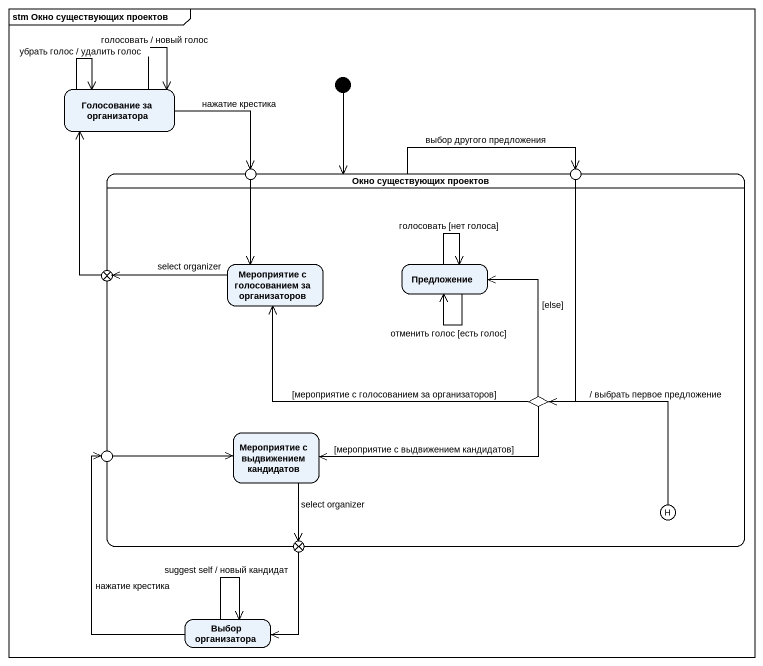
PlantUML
@startuml
mainframe stm Окно существующих проектов
hide empty description
state "Голосование за организатора" as Голосование_за_организатора
state "Окно существующих проектов" as Окно_существующих_проектов {
  state "Мероприятие с голосованием за организаторов" as Мероприятие_с_голосованием
  state Предложение
  state choice1 <<choice>>
  state "Мероприятие с выдвижением кандидатов" as Мероприятие_с_выдвижением
  state history1 <<history>>
}
state entry1 <<choice>>
state entry2 <<choice>>
state exit1 <<choice>>
state entry3 <<choice>>
state exit2 <<choice>>
state "Выбор организатора" as Выбор_организатора
[*] --> Окно_существующих_проектов
Голосование_за_организатора --> Голосование_за_организатора : голосовать / новый голос
Голосование_за_организатора --> Голосование_за_организатора : убрать голос / удалить голос
Голосование_за_организатора -right-> entry1 : нажатие крестика
Окно_существующих_проектов -up-> entry2 : выбор другого предложения
entry1 --> Мероприятие_с_голосованием
entry2 --> choice1
exit1 -up-> Голосование_за_организатора
Мероприятие_с_голосованием -left-> exit1 : select organizer
Предложение --> Предложение : голосовать [нет голоса]
Предложение --> Предложение : отменить голос [есть голос]
choice1 -left-> Мероприятие_с_голосованием : [мероприятие с голосованием за организаторов]
choice1 -up-> Предложение : [else]
choice1 -left-> Мероприятие_с_выдвижением : [мероприятие с выдвижением кандидатов]
entry3 -right-> Мероприятие_с_выдвижением
Мероприятие_с_выдвижением --> exit2 : select organizer
history1 -up-> choice1 : / выбрать первое предложение
exit2 --> Выбор_организатора
Выбор_организатора -up-> entry3 : нажатие крестика
Выбор_организатора --> Выбор_организатора : suggest self / новый кандидат
@enduml
